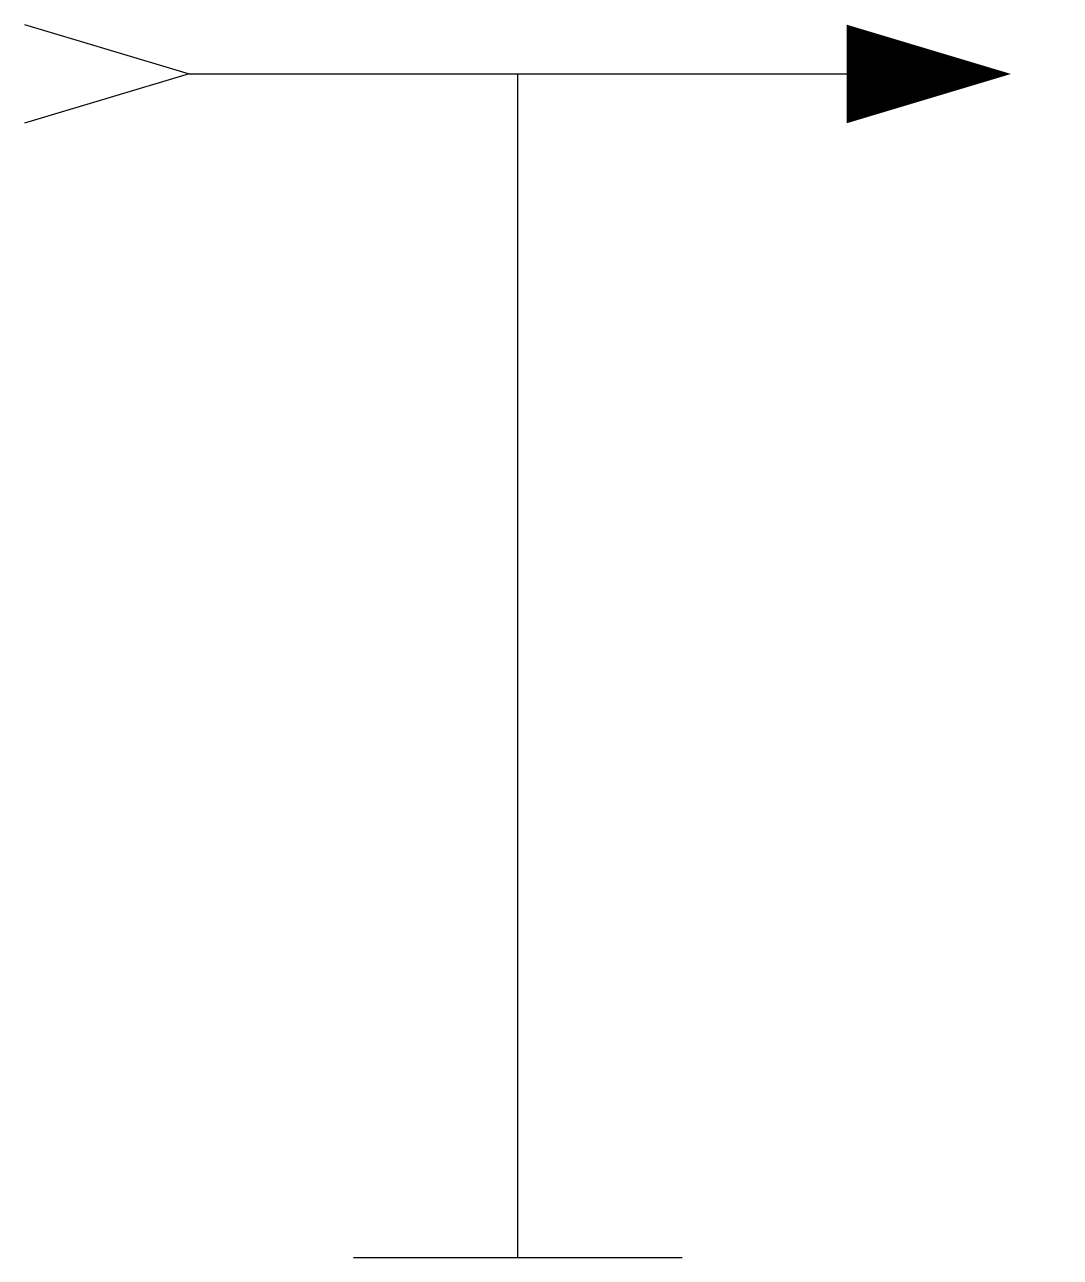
# Model space of a CAD drawing. Extents: x -1.5 to 1.65, y 0 to 3.75.
import ezdxf

# ---------------------------------------------------------------- set-up
doc = ezdxf.new("R2010")
doc.units = 0
doc.layers.get('0').update_dxf_attribs({"linetype": 'CONTINUOUS'})

msp = doc.modelspace()

# ---------------------------------------------------------------- linework, layer by layer
at = {"color": 0}
for p, q in [((-1.5, 3.75), (-1, 3.6)), ((-1, 3.6), (-1.5, 3.45)), ((-1, 3.6), (1, 3.6)), ((0, 0), (0, 3.6)), ((-0.5, 0), (0.5, 0))]:
    msp.add_line(p, q, dxfattribs=at)
msp.add_lwpolyline([(1.5, 3.6, 0, 0.3, 0), (1, 3.6, 0.3, 0.3, 0)], format="xyseb", dxfattribs=at)

doc.saveas('drawing.dxf')
